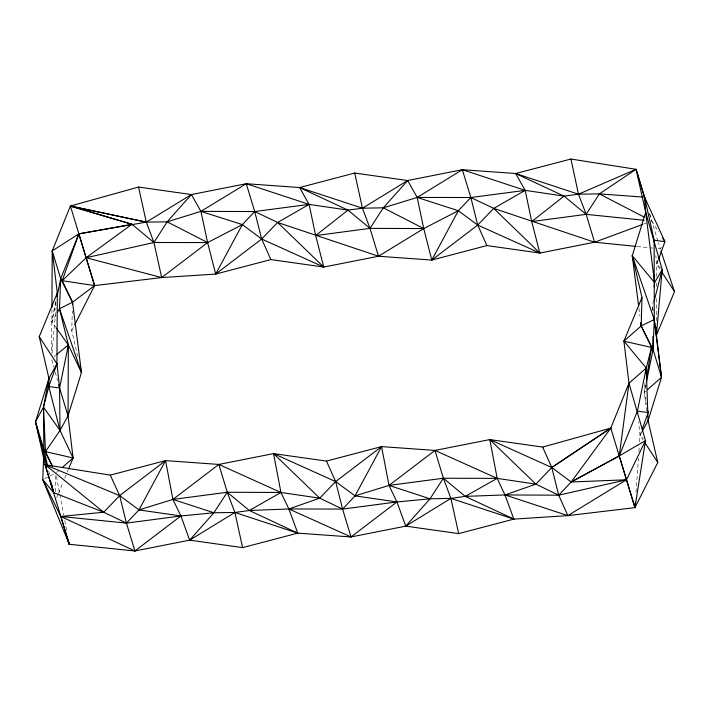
<?xml version="1.0" encoding="UTF-8"?>
<svg xmlns="http://www.w3.org/2000/svg" width="710" height="710" viewBox="0 0 710 710"><rect width="100%" height="100%" fill="white"/><g stroke="black" fill="none" stroke-linecap="round" stroke-linejoin="round"><path stroke-width="0.53" stroke-dasharray="3.55 2.66" d="M51.928 309.578L51.581 353.234M656.493 320.84L656.599 298.688M656.661 286.503L656.679 282.074M656.706 276.536L656.768 264.36L655.818 255.591M55.318 491.764L55.779 475.327M77.727 356.455L71.754 330.718L72.305 311.007M636.036 492.278L638.432 458.278M638.894 451.702L639.275 446.217M639.586 441.824L640.047 435.248L638.618 422.086M645.026 382.938L644.236 392.523L646.739 410.912M652.632 310.368L653.209 299.647M52.008 353.189L55.957 308.326M645.452 385.006L644.236 392.523L646.535 404.132M55.699 301.528L51.865 321.763L55.673 327.124M55.833 302.371L51.865 321.763L55.664 315.24M645.772 384.998L644.236 392.523L645.878 391.077M657.7 260.233L656.768 264.36L660.318 269.809M653.014 310.403L652.596 307.111L653.147 304.963M658.25 260.233L656.768 264.36L662.19 269.596M641.166 432.159L640.047 435.248L643.003 439.783M56.72 497.568L57.98 494.524M58.406 493.503L63.021 482.33M64.708 478.274L66.802 473.197M67.228 472.177L68.062 470.144M71.754 330.718L74.23 325.81M641.556 432.514L640.047 435.248L643.153 438.31M661.427 247.08L660.264 248.882L658.356 242.669M56.658 472.416L59.125 470.251M54.058 356.606L55.744 355.24M44.615 478.638L53.969 474.058M643.473 224.12L646.597 222.958M637.26 246.53L653.67 248.18M658.046 248.624L660.229 248.846M651.816 221.067L658.658 231.824M649.579 213.772L651.798 221.032M649.606 213.799L658.072 241.666M51.812 359.704L53.827 367.043M55.265 372.288L57.554 380.675M48.759 471.076L49.957 476.454M56.445 476.374L63.767 515.185M64.787 520.572L67.024 532.438M652.596 307.111L653.04 310.35M638.929 308.389L639.905 316.065"/><path stroke-width="1.06" d="M51.937 307.359L52.221 250.879L70.405 206.024L138.556 187.067L191.398 194.558L246.237 183.721L299.629 187.538L362.446 208.199L383.32 207.817L417.196 197.433L462.343 169.699L515.655 173.524L578.472 194.194L599.355 193.883L643.429 197.105M68.488 469.132L73.103 457.959L60.022 430.438L59.569 388.015L56.942 363.822L57.306 293.008L52.221 250.879L78.863 233.865L146.287 222.141L167.152 221.831L200.912 211.385L246.237 183.721L309.098 204.382L347.98 210.116L362.446 208.199L407.664 180.535L462.343 169.699L525.187 190.36L564.051 196.137L578.472 194.194L636.045 169.308L646.109 202.368L636.107 169.37L645.701 212.343L662.19 269.596L656.422 335.235L661.507 377.338L648.061 420.657L642.053 431.6M62.418 467.358L73.103 457.959L68.027 415.856L68.373 344.98L59.462 308.708L60.678 278.675L52.221 250.879M660.957 250.967L674.5 291.606L656.422 335.235L656.457 327.479M658.623 259.203L664.924 241.675L644.547 197.167L645.701 212.343L632.255 255.715L641.973 297.517L623.904 341.164L628.98 383.249L645.479 440.608L626.513 479.774L558.708 495.19L504.979 494.941L465.228 496.37L450.912 498.384L430.047 498.81L396.943 501.952L342.593 509.088L288.881 508.964L249.334 510.499L234.895 512.469L213.887 512.753L180.89 515.975L126.433 523.11L103.713 512.238L53.587 492.616L45.103 464.801L35.5 421.775L43.496 407.158L48.795 386.551L48.946 378.43L39.236 336.629L57.306 293.008L57.119 295.2M640.74 322.651L641.157 325.943L651.54 347.447L646.251 368.029L648.061 420.657L657.779 462.467L634.953 507.632L567.858 515.62L513.854 519.125L458.66 533.618L405.765 526.128L351.015 536.955L297.738 533.139L234.895 512.469L189.685 540.141L134.935 550.969L69.269 544.277L42.742 479.552L43.656 457.071M72.491 304.43L72.553 302.238L62.205 280.69L60.678 278.675L78.863 233.865L131.936 224.271L153.955 242.5L161.667 277.575L215.671 274.078L270.865 259.585L323.76 267.067L378.51 256.239L431.786 260.064L486.909 245.571L539.84 253.053L594.598 242.225L642.435 224.502M641.973 297.517L641.157 325.943L653.049 349.498L661.507 377.338L647.52 389.63M43.878 451.72L43.496 407.158L48.946 378.43L56.942 363.822L39.236 336.629M635.343 502.147L634.953 507.632L610.786 428.068L628.98 383.249L646.251 368.029L623.904 341.164L641.157 325.943L654.265 319.536L654.159 240.237L644.547 197.167M645.807 373.353L646.251 368.029L637.429 411.108L619.244 455.918L634.953 507.632L645.479 440.608L619.244 455.918L571.177 481.992L558.708 495.19L567.858 515.62L626.495 479.791L571.177 481.992L551.776 467.508L489.802 439.588L434.973 450.424L381.572 446.608L326.485 461.092L273.536 453.61L218.857 464.429L165.545 460.621L110.272 475.114L45.12 464.739L69.261 544.295L68.852 542.138M654.247 286.849L654.602 282.589L645.701 212.343M628.98 383.249L619.244 455.918L571.177 481.992L610.795 428.121L542.644 447.078L489.802 439.588L497.186 478.38L504.979 494.941L513.854 519.125L450.912 498.384L405.765 526.128L396.943 501.952L389.009 485.409L381.572 446.608L335.661 481.602L319.704 498.154L288.881 508.964L280.947 492.483L273.536 453.61L335.661 481.602L355.053 495.873L396.943 501.952L351.015 536.955L288.881 508.964L297.738 533.139L242.616 547.623L189.685 540.141L180.89 515.975L172.921 499.423L165.545 460.621L119.644 495.615L103.713 512.238L60.811 516.472L42.742 479.552L53.552 492.58L51.874 485.054M646.49 378.572L651.54 347.447L623.904 341.164M56.702 296.203L57.306 293.008M57.155 295.91L60.678 278.675L72.553 302.238L81.464 372.537L68.027 415.856L60.022 430.438L45.475 451.64L52.54 466.301M646.437 381.767L653.049 349.498L654.265 319.536L632.255 255.715L654.602 282.589L662.19 269.596L654.238 300.676M46.709 465.76L35.5 421.775L48.946 378.43M57.288 312.444L59.462 308.708L72.553 302.238L94.572 285.562L70.405 206.024L146.287 222.141L191.398 194.558L200.912 211.385L242.358 224.608L261.662 239.004L323.76 267.067L315.666 235.56L309.098 204.382L254.739 211.536L242.358 224.608L207.622 242.563L161.667 277.575L94.581 285.589L62.205 280.69L78.863 233.865L94.572 285.562L74.727 324.834M73.103 457.959L45.475 451.64L43.496 407.158L60.022 430.438L48.795 386.551L56.942 363.822M642.275 429.062L648.212 412.572L647.795 410.46M66.136 534.932L69.261 544.295L60.811 516.472L126.433 523.11L138.991 509.913L165.545 460.621M636.16 246.414L594.598 242.225L493.752 208.394L470.863 197.522L417.196 197.433L423.728 228.558L431.786 260.064L458.323 210.728L470.863 197.522L525.187 190.36L531.719 221.555L539.84 253.053L477.715 225.061L458.323 210.728L417.196 197.433L407.664 180.535L354.716 173.054L299.629 187.538L309.098 204.382L277.628 222.478L261.662 239.004L215.671 274.078L207.622 242.563L200.912 211.385L254.739 211.536L277.628 222.478L378.51 256.239L423.728 228.558L458.323 210.728M351.015 536.955L342.593 509.088L355.053 495.873L381.572 446.608M215.671 274.078L242.358 224.608M191.398 194.558L167.152 221.831L153.955 242.5L86.114 257.73L161.667 277.575M431.786 260.064L477.715 225.061L493.752 208.394L525.187 190.36L515.655 173.524L570.929 159.031L636.045 169.308L599.355 193.883L586.158 214.358L594.598 242.225M405.765 526.128L430.047 498.81L443.359 478.238L434.973 450.424L389.009 485.409L355.053 495.873M407.664 180.535L383.32 207.817L369.999 228.371L315.666 235.56L347.98 210.116L369.999 228.371L378.51 256.239M189.685 540.141L213.887 512.753L227.244 492.261L218.857 464.429L172.921 499.423L138.991 509.913L119.644 495.615L45.12 464.739L103.713 512.238M567.858 515.62L504.979 494.941L535.872 484.131L551.776 467.508L610.786 428.077L551.776 467.508L558.708 495.19L535.872 484.131L497.186 478.38L443.359 478.238L389.009 485.409L430.047 498.81M62.205 280.69L86.123 257.828M56.587 354.556L68.373 344.98L56.312 328.011M570.929 159.031L578.472 194.194L586.158 214.358L564.051 196.137L531.719 221.555L586.158 214.358L644.139 220.26M60.811 516.472L134.935 550.969L180.89 515.975L138.991 509.913M86.114 257.73L131.936 224.271L70.405 206.024L146.287 222.141L153.955 242.5L207.622 242.563L167.152 221.831M213.887 512.753L172.921 499.423L227.244 492.261L249.334 510.499L280.947 492.483L319.704 498.154L342.593 509.088L335.661 481.602L326.485 461.092M458.66 533.618L450.912 498.384L443.359 478.238L465.228 496.37L497.186 478.38L434.973 450.424M648.212 412.572L637.429 411.108L637.669 413.309M48.795 386.551L59.569 388.015L68.027 415.856M70.414 206.06L131.936 224.271M218.857 464.429L280.947 492.483L227.244 492.261L234.895 512.469L242.616 547.623M515.655 173.524L564.051 196.137M299.629 187.538L347.98 210.116M465.228 496.37L513.854 519.125M249.334 510.499L297.738 533.139M383.32 207.817L423.728 228.558L369.999 228.371L362.446 208.199L354.716 173.054M599.355 193.883L644.023 217.012M277.628 222.478L323.76 267.067M489.802 439.588L535.872 484.131M273.536 453.61L319.704 498.154M493.752 208.394L539.84 253.053M651.54 347.447L653.049 349.498L652.907 336.451M45.475 451.64L43.967 449.581L35.5 421.775M644.778 442.507L657.779 462.467M661.498 271.628L674.5 291.606M662.643 238.09L664.924 241.675L654.159 240.237L654.514 243.53M52.371 466.266L43.967 449.581L47.561 465.707M80.47 368.25L81.464 372.537L68.373 344.98L59.569 388.015L58.708 384.873M110.272 475.114L119.644 495.615L126.433 523.11L134.935 550.969M486.909 245.571L477.715 225.061L470.863 197.522L462.343 169.699M542.644 447.078L551.776 467.508M270.865 259.585L261.662 239.004L254.739 211.536L246.237 183.721M59.462 308.708L81.464 372.537M50.543 480.776L53.552 492.58M138.556 187.067L146.287 222.141M654.212 319.003L656.422 335.235M654.123 319.18L661.507 377.338M632.255 255.715L638.654 306.188"/></g></svg>
